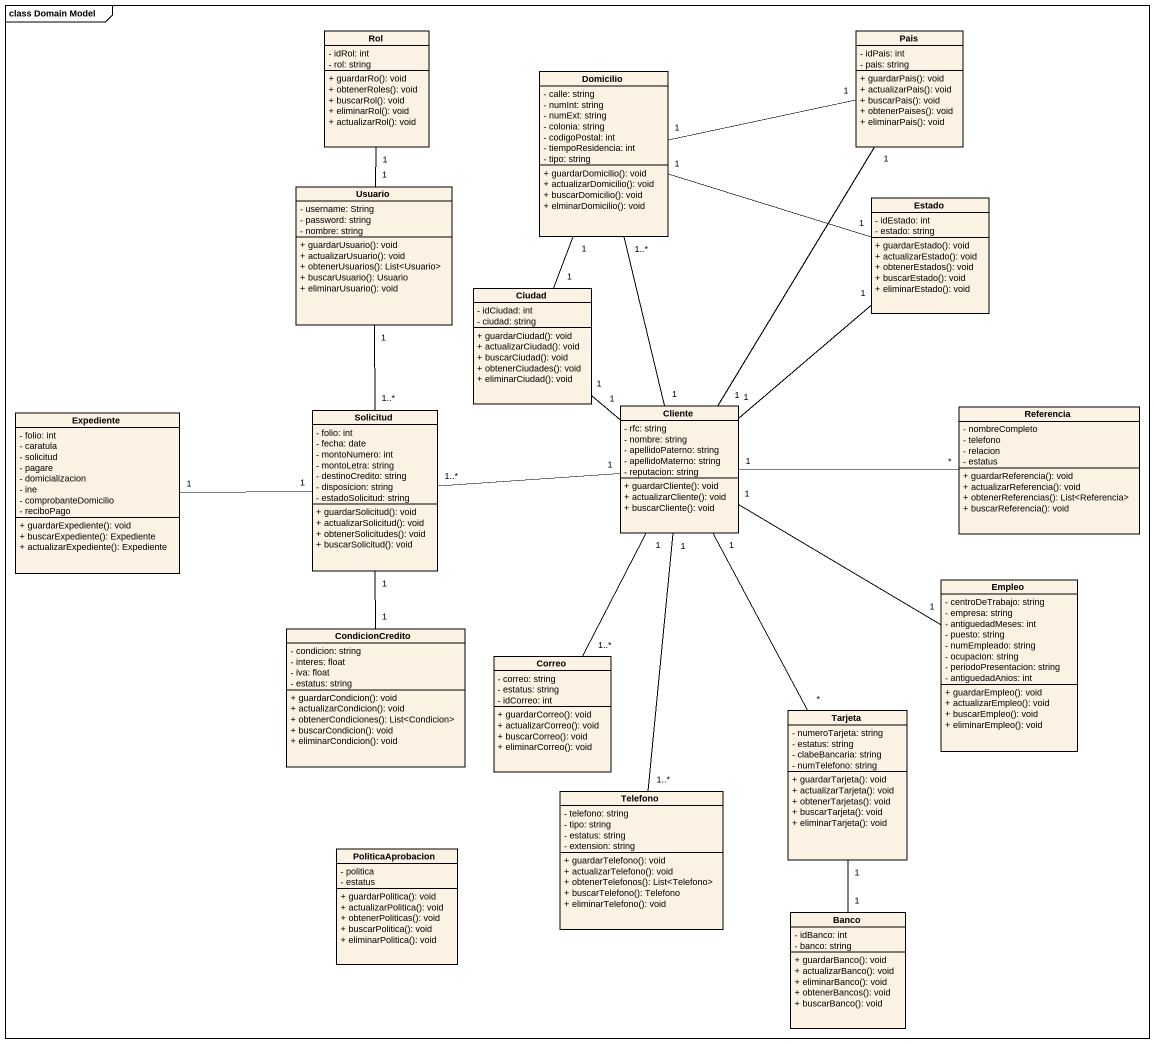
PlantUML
@startuml
mainframe class Domain Model
hide circle
hide empty members
skinparam classAttributeIconSize 0
class Rol {
  - idRol: int
  - rol: string
  + guardarRo(): void
  + obtenerRoles(): void
  + buscarRol(): void
  + eliminarRol(): void
  + actualizarRol(): void
}
class Pais {
  - idPais: int
  - pais: string
  + guardarPais(): void
  + actualizarPais(): void
  + buscarPais(): void
  + obtenerPaises(): void
  + eliminarPais(): void
}
class Domicilio {
  - calle: string
  - numInt: string
  - numExt: string
  - colonia: string
  - codigoPostal: int
  - tiempoResidencia: int
  - tipo: string
  + guardarDomicilio(): void
  + actualizarDomicilio(): void
  + buscarDomicilio(): void
  + elminarDomicilio(): void
}
class Usuario {
  - username: String
  - password: string
  - nombre: string
  + guardarUsuario(): void
  + actualizarUsuario(): void
  + obtenerUsuarios(): List<Usuario>
  + buscarUsuario(): Usuario
  + eliminarUsuario(): void
}
class Estado {
  - idEstado: int
  - estado: string
  + guardarEstado(): void
  + actualizarEstado(): void
  + obtenerEstados(): void
  + buscarEstado(): void
  + eliminarEstado(): void
}
class Ciudad {
  - idCiudad: int
  - ciudad: string
  + guardarCiudad(): void
  + actualizarCiudad(): void
  + buscarCiudad(): void
  + obtenerCiudades(): void
  + eliminarCiudad(): void
}
class Expediente {
  - folio: int
  - caratula
  - solicitud
  - pagare
  - domicializacion
  - ine
  - comprobanteDomicilio
  - reciboPago
  + guardarExpediente(): void
  + buscarExpediente(): Expediente
  + actualizarExpediente(): Expediente
}
class Solicitud {
  - folio: int
  - fecha: date
  - montoNumero: int
  - montoLetra: string
  - destinoCredito: string
  - disposicion: string
  - estadoSolicitud: string
  + guardarSolicitud(): void
  + actualizarSolicitud(): void
  + obtenerSolicitudes(): void
  + buscarSolicitud(): void
}
class Cliente {
  - rfc: string
  - nombre: string
  - apellidoPaterno: string
  - apellidoMaterno: string
  - reputacion: string
  + guardarCliente(): void
  + actualizarCliente(): void
  + buscarCliente(): void
}
class Referencia {
  - nombreCompleto
  - telefono
  - relacion
  - estatus
  + guardarReferencia(): void
  + actualizarReferencia(): void
  + obtenerReferencias(): List<Referencia>
  + buscarReferencia(): void
}
class Empleo {
  - centroDeTrabajo: string
  - empresa: string
  - antiguedadMeses: int
  - puesto: string
  - numEmpleado: string
  - ocupacion: string
  - periodoPresentacion: string
  - antiguedadAnios: int
  + guardarEmpleo(): void
  + actualizarEmpleo(): void
  + buscarEmpleo(): void
  + eliminarEmpleo(): void
}
class CondicionCredito {
  - condicion: string
  - interes: float
  - iva: float
  - estatus: string
  + guardarCondicion(): void
  + actualizarCondicion(): void
  + obtenerCondiciones(): List<Condicion>
  + buscarCondicion(): void
  + eliminarCondicion(): void
}
class Correo {
  - correo: string
  - estatus: string
  - idCorreo: int
  + guardarCorreo(): void
  + actualizarCorreo(): void
  + buscarCorreo(): void
  + eliminarCorreo(): void
}
class Tarjeta {
  - numeroTarjeta: string
  - estatus: string
  - clabeBancaria: string
  - numTelefono: string
  + guardarTarjeta(): void
  + actualizarTarjeta(): void
  + obtenerTarjetas(): void
  + buscarTarjeta(): void
  + eliminarTarjeta(): void
}
class Telefono {
  - telefono: string
  - tipo: string
  - estatus: string
  - extension: string
  + guardarTelefono(): void
  + actualizarTelefono(): void
  + obtenerTelefonos(): List<Telefono>
  + buscarTelefono(): Telefono
  + eliminarTelefono(): void
}
class PoliticaAprobacion {
  - politica
  - estatus
  + guardarPolitica(): void
  + actualizarPolitica(): void
  + obtenerPoliticas(): void
  + buscarPolitica(): void
  + eliminarPolitica(): void
}
class Banco {
  - idBanco: int
  - banco: string
  + guardarBanco(): void
  + actualizarBanco(): void
  + eliminarBanco(): void
  + obtenerBancos(): void
  + buscarBanco(): void
}
Rol "1" -- "1" Usuario
Pais "1" -left- "1" Domicilio
Pais "1" -- "1" Cliente
Domicilio "1..*" -- "1" Cliente
Usuario "1" -- "1..*" Solicitud
Estado "1" -left- "1" Domicilio
Estado "1" -- "1" Cliente
Ciudad "1" -up- "1" Domicilio
Ciudad "1" -- "1" Cliente
Expediente "1" -right- "1" Solicitud
Cliente "1" -left- "1..*" Solicitud
Referencia "*" -left- "1" Cliente
Empleo "1" -left- "1" Cliente
CondicionCredito "1" -up- "1" Solicitud
Correo "1..*" -up- "1" Cliente
Tarjeta "*" -up- "1" Cliente
Tarjeta "1" -- "1" Banco
Telefono "1..*" -up- "1" Cliente
@enduml
